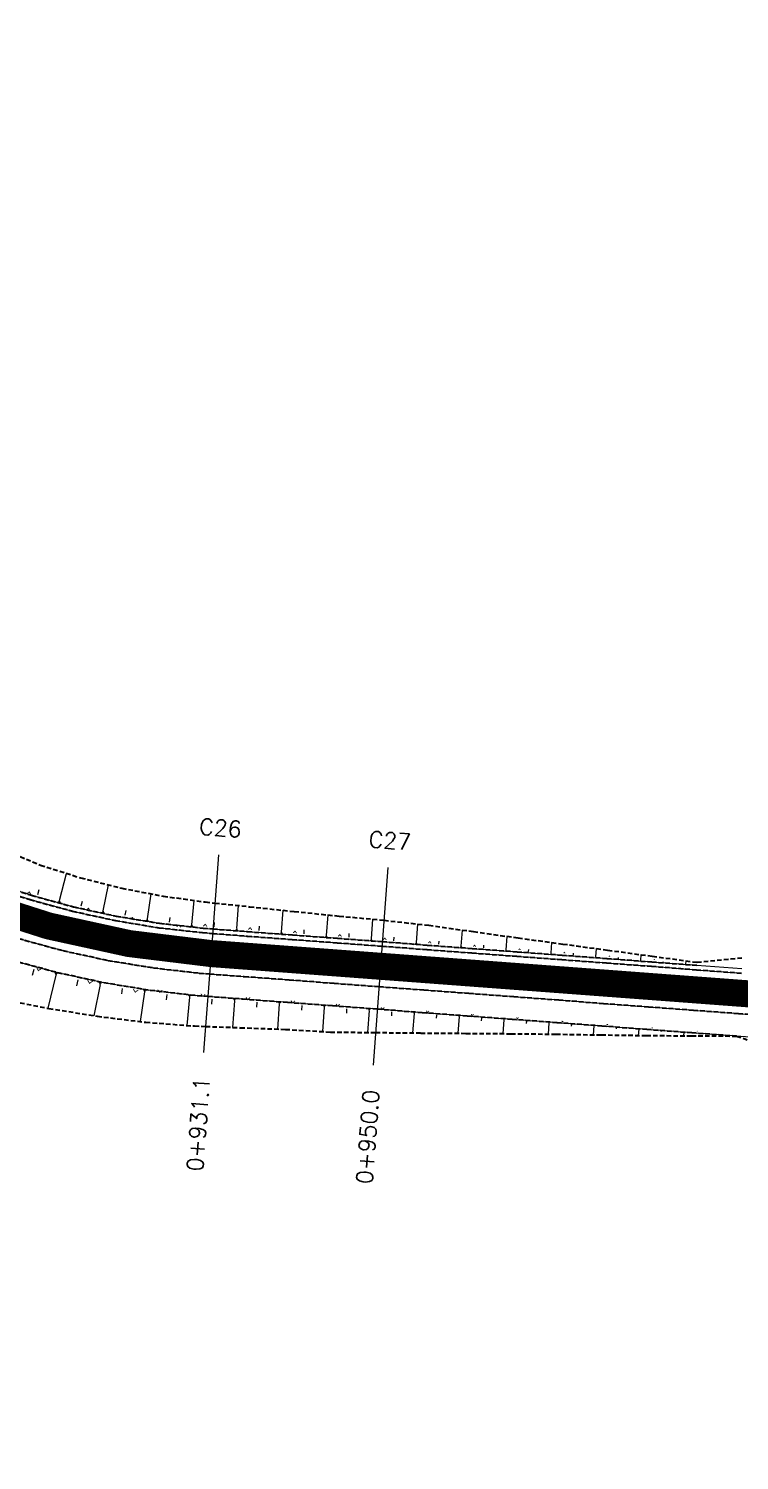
# Model space of a CAD drawing. Header units: metres. Extents: x 544752 to 548977, y 1840603 to 1844608.
# Drawn here: x 547427 to 547505.9, y 1842240 to 1842399.1 of the extents above; entities that cross this region are included whole.
import ezdxf

# ---------------------------------------------------------------- set-up
doc = ezdxf.new("R2010")
doc.units = ezdxf.units.M
doc.header["$MEASUREMENT"] = 0
for name, pattern in [('ACAD_ISO02W100', [15, 12, -3]), ('Anordnung Grundriss$0$GESTRICHELT', [0.75, 0.5, -0.25]), ('HIDDEN', [0.375, 0.25, -0.125])]:
    doc.linetypes.add(name, pattern=pattern)
doc.layers.add('C-ROAD', color=7, linetype='Continuous')
for name, color, linetype, lineweight in [('C-ROAD-CORR', 5, 'Continuous', 0), ('C-ROAD-SAMP', 150, 'HIDDEN', 0), ('C-ROAD-SAMP-TEXT', 11, 'Continuous', 0), ('C-TOPO-FEAT', 94, 'Continuous', 5)]:
    doc.layers.add(name, color=color, linetype=linetype, lineweight=lineweight)

msp = doc.modelspace()

# ---------------------------------------------------------------- linework, layer by layer
at = {"layer": 'C-ROAD-CORR', "color": 160, "linetype": 'Continuous'}
for p, q in [((547430.45, 1842302.24, 509.92), (547431.23, 1842305.23, 507.86)), ((547435.29, 1842301.08, 509.92), (547435.89, 1842303.96, 507.96)), ((547428.04, 1842302.9, 509.92), (547428.2, 1842303.45, 509.53)), ((547430.23, 1842302.06, 510.07), (547430.55, 1842301.98, 510.07)), ((547430.28, 1842302.11, 510.03), (547430.52, 1842302.04, 510.03)), ((547430.34, 1842302.15, 509.99), (547430.5, 1842302.11, 509.99)), ((547430.39, 1842302.19, 509.96), (547430.47, 1842302.17, 509.96)), ((547432.86, 1842301.62, 509.92), (547432.98, 1842302.15, 509.55)), ((547440.2, 1842300.18, 509.91), (547440.62, 1842302.97, 508.03)), ((547445.14, 1842299.54, 509.91), (547445.41, 1842302.23, 508.11)), ((547435.09, 1842300.9, 510.06), (547435.41, 1842300.84, 510.06)), ((547435.14, 1842300.95, 510.02), (547435.38, 1842300.9, 510.02)), ((547435.19, 1842300.99, 509.99), (547435.35, 1842300.96, 509.99)), ((547435.24, 1842301.03, 509.95), (547435.32, 1842301.02, 509.95)), ((547437.74, 1842300.59, 509.91), (547437.83, 1842301.11, 509.57)), ((547450.12, 1842299.1, 509.9), (547450.31, 1842301.66, 508.19)), ((547455.1, 1842298.72, 509.9), (547455.28, 1842301.14, 508.28)), ((547460.09, 1842298.33, 509.9), (547460.26, 1842300.62, 508.37)), ((547440.01, 1842300, 510.05), (547440.32, 1842299.96, 510.05)), ((547440.06, 1842300.05, 510.01), (547440.29, 1842300.01, 510.01)), ((547440.11, 1842300.09, 509.98), (547440.26, 1842300.07, 509.98)), ((547440.15, 1842300.14, 509.95), (547440.23, 1842300.12, 509.95)), ((547442.66, 1842299.83, 509.91), (547442.73, 1842300.32, 509.57)), ((547444.98, 1842299.36, 510.04), (547445.27, 1842299.33, 510.04)), ((547445.02, 1842299.41, 510.01), (547445.24, 1842299.38, 510.01)), ((547445.06, 1842299.45, 509.97), (547445.2, 1842299.44, 509.97)), ((547445.1, 1842299.5, 509.94), (547445.17, 1842299.49, 509.94)), ((547447.62, 1842299.3, 509.91), (547447.66, 1842299.77, 509.59)), ((547449.96, 1842298.93, 510.03), (547450.24, 1842298.91, 510.03)), ((547450, 1842298.97, 510), (547450.21, 1842298.96, 510)), ((547450.04, 1842299.02, 509.97), (547450.18, 1842299, 509.97)), ((547450.08, 1842299.06, 509.93), (547450.15, 1842299.05, 509.93)), ((547452.61, 1842298.91, 509.9), (547452.64, 1842299.36, 509.6)), ((547457.59, 1842298.52, 509.9), (547457.62, 1842298.95, 509.61)), ((547465.07, 1842297.95, 509.89), (547465.24, 1842300.15, 508.42)), ((547470.06, 1842297.56, 509.89), (547470.21, 1842299.61, 508.52)), ((547475.04, 1842297.16, 509.89), (547475.17, 1842298.94, 508.7)), ((547454.96, 1842298.55, 510.02), (547455.22, 1842298.53, 510.02)), ((547454.99, 1842298.59, 509.99), (547455.19, 1842298.58, 509.99)), ((547455.03, 1842298.63, 509.96), (547455.16, 1842298.62, 509.96)), ((547455.06, 1842298.68, 509.93), (547455.13, 1842298.67, 509.93)), ((547459.95, 1842298.17, 510.01), (547460.2, 1842298.16, 510.01)), ((547459.98, 1842298.21, 509.98), (547460.17, 1842298.2, 509.98)), ((547460.02, 1842298.25, 509.95), (547460.14, 1842298.24, 509.95)), ((547460.05, 1842298.29, 509.92), (547460.11, 1842298.29, 509.92)), ((547462.58, 1842298.14, 509.89), (547462.61, 1842298.55, 509.62)), ((547464.94, 1842297.8, 510), (547465.18, 1842297.78, 510)), ((547464.97, 1842297.84, 509.97), (547465.15, 1842297.82, 509.97)), ((547465, 1842297.87, 509.94), (547465.12, 1842297.86, 509.94)), ((547465.04, 1842297.91, 509.92), (547465.1, 1842297.91, 509.92)), ((547467.56, 1842297.76, 509.89), (547467.59, 1842298.14, 509.63)), ((547469.93, 1842297.42, 509.99), (547470.16, 1842297.4, 509.99)), ((547469.96, 1842297.46, 509.96), (547470.13, 1842297.44, 509.96)), ((547469.99, 1842297.49, 509.94), (547470.11, 1842297.48, 509.94)), ((547470.03, 1842297.53, 509.91), (547470.08, 1842297.52, 509.91)), ((547472.55, 1842297.36, 509.89), (547472.57, 1842297.72, 509.65)), ((547480.02, 1842296.76, 509.9), (547480.13, 1842298.24, 508.91)), ((547485.01, 1842296.36, 509.91), (547485.1, 1842297.56, 509.11)), ((547474.93, 1842297.04, 509.98), (547475.13, 1842297.03, 509.98)), ((547474.96, 1842297.07, 509.96), (547475.11, 1842297.06, 509.96)), ((547474.99, 1842297.1, 509.94), (547475.08, 1842297.09, 509.94)), ((547475.01, 1842297.13, 509.91), (547475.06, 1842297.13, 509.91)), ((547477.53, 1842296.96, 509.9), (547477.55, 1842297.26, 509.7)), ((547479.94, 1842296.66, 509.97), (547480.1, 1842296.65, 509.97)), ((547479.96, 1842296.69, 509.95), (547480.08, 1842296.68, 509.95)), ((547479.98, 1842296.71, 509.94), (547480.06, 1842296.71, 509.94)), ((547480, 1842296.74, 509.92), (547480.04, 1842296.73, 509.92)), ((547482.52, 1842296.56, 509.9), (547482.53, 1842296.8, 509.74)), ((547484.94, 1842296.28, 509.96), (547485.07, 1842296.27, 509.96)), ((547484.95, 1842296.3, 509.95), (547485.05, 1842296.29, 509.95)), ((547484.97, 1842296.32, 509.93), (547485.04, 1842296.32, 509.93)), ((547484.99, 1842296.34, 509.92), (547485.02, 1842296.34, 509.92)), ((547487.5, 1842296.16, 509.91), (547487.51, 1842296.36, 509.78)), ((547489.94, 1842295.9, 509.96), (547490.04, 1842295.89, 509.96)), ((547489.95, 1842295.92, 509.94), (547490.03, 1842295.91, 509.94)), ((547489.96, 1842295.93, 509.93), (547490.01, 1842295.93, 509.93)), ((547489.98, 1842295.95, 509.92), (547490, 1842295.95, 509.92)), ((547489.99, 1842295.96, 509.91), (547490.06, 1842296.88, 509.3)), ((547492.48, 1842295.76, 509.91), (547492.49, 1842295.91, 509.82)), ((547494.98, 1842295.56, 509.92), (547495.02, 1842296.21, 509.49)), ((547427.61, 1842294.58, 509.79), (547427.42, 1842293.89, 509.31)), ((547430.3, 1842294.15, 509.98), (547429.9, 1842294.25, 509.98)), ((547430.23, 1842294.1, 509.93), (547429.93, 1842294.17, 509.93)), ((547430.16, 1842294.04, 509.89), (547429.96, 1842294.09, 509.89)), ((547494.94, 1842295.52, 509.95), (547495.01, 1842295.52, 509.95)), ((547494.95, 1842295.53, 509.94), (547495, 1842295.53, 509.94)), ((547494.96, 1842295.54, 509.93), (547494.99, 1842295.54, 509.93)), ((547494.97, 1842295.55, 509.92), (547494.98, 1842295.55, 509.92)), ((547497.47, 1842295.37, 509.92), (547497.48, 1842295.46, 509.86)), ((547499.94, 1842295.15, 509.93), (547499.97, 1842295.14, 509.93)), ((547499.94, 1842295.14, 509.94), (547499.98, 1842295.14, 509.94)), ((547499.95, 1842295.16, 509.93), (547499.96, 1842295.16, 509.93)), ((547499.95, 1842295.15, 509.93), (547499.97, 1842295.15, 509.93)), ((547499.96, 1842295.17, 509.92), (547499.99, 1842295.53, 509.68)), ((547430.03, 1842293.93, 509.79), (547429.13, 1842290.26, 507.27)), ((547430.1, 1842293.99, 509.84), (547430, 1842294.01, 509.84)), ((547432.48, 1842293.41, 509.8), (547432.34, 1842292.76, 509.35)), ((547434.94, 1842292.88, 509.8), (547434.27, 1842289.43, 507.46)), ((547435.17, 1842293.1, 509.97), (547434.8, 1842293.17, 509.97)), ((547435.11, 1842293.04, 509.93), (547434.83, 1842293.1, 509.93)), ((547435.06, 1842292.99, 509.88), (547434.87, 1842293.03, 509.88)), ((547435, 1842292.94, 509.84), (547434.9, 1842292.96, 509.84)), ((547437.41, 1842292.47, 509.8), (547437.31, 1842291.85, 509.38)), ((547439.89, 1842292.07, 509.8), (547439.41, 1842288.77, 507.58)), ((547440.1, 1842292.28, 509.96), (547439.74, 1842292.33, 509.96)), ((547440.05, 1842292.23, 509.92), (547439.78, 1842292.27, 509.92)), ((547439.99, 1842292.17, 509.88), (547439.81, 1842292.2, 509.88)), ((547439.94, 1842292.12, 509.84), (547439.85, 1842292.13, 509.84)), ((547442.37, 1842291.77, 509.8), (547442.3, 1842291.18, 509.41)), ((547444.87, 1842291.49, 509.8), (547444.57, 1842288.36, 507.7)), ((547445.06, 1842291.7, 509.95), (547444.72, 1842291.74, 509.95)), ((547445.01, 1842291.65, 509.91), (547444.75, 1842291.68, 509.91)), ((547444.96, 1842291.6, 509.88), (547444.79, 1842291.62, 509.88)), ((547444.91, 1842291.55, 509.84), (547444.83, 1842291.55, 509.84)), ((547447.36, 1842291.28, 509.8), (547447.32, 1842290.72, 509.43)), ((547449.86, 1842291.1, 509.8), (547449.63, 1842288.13, 507.81)), ((547450.03, 1842291.3, 509.94), (547449.71, 1842291.32, 509.94)), ((547449.99, 1842291.25, 509.91), (547449.75, 1842291.27, 509.91)), ((547449.94, 1842291.2, 509.87), (547449.78, 1842291.21, 509.87)), ((547449.9, 1842291.15, 509.83), (547449.82, 1842291.15, 509.83)), ((547452.35, 1842290.92, 509.8), (547452.31, 1842290.39, 509.45)), ((547455.01, 1842290.93, 509.93), (547454.71, 1842290.95, 509.93)), ((547454.84, 1842290.74, 509.8), (547454.63, 1842287.94, 507.93)), ((547454.97, 1842290.88, 509.9), (547454.74, 1842290.9, 509.9)), ((547454.93, 1842290.83, 509.86), (547454.77, 1842290.85, 509.86)), ((547454.88, 1842290.79, 509.83), (547454.81, 1842290.79, 509.83)), ((547457.34, 1842290.56, 509.79), (547457.3, 1842290.06, 509.46)), ((547459.83, 1842290.37, 509.79), (547459.63, 1842287.67, 507.99)), ((547459.99, 1842290.56, 509.92), (547459.7, 1842290.58, 509.92)), ((547459.95, 1842290.51, 509.89), (547459.73, 1842290.53, 509.89)), ((547459.91, 1842290.47, 509.86), (547459.76, 1842290.48, 509.86)), ((547459.87, 1842290.42, 509.82), (547459.8, 1842290.43, 509.82)), ((547462.32, 1842290.2, 509.79), (547462.29, 1842289.72, 509.48)), ((547464.82, 1842290.02, 509.79), (547464.63, 1842287.57, 508.15)), ((547464.96, 1842290.19, 509.91), (547464.7, 1842290.21, 509.91)), ((547464.93, 1842290.15, 509.88), (547464.73, 1842290.16, 509.88)), ((547464.89, 1842290.11, 509.85), (547464.76, 1842290.12, 509.85)), ((547464.85, 1842290.06, 509.82), (547464.79, 1842290.07, 509.82)), ((547467.31, 1842289.85, 509.8), (547467.28, 1842289.43, 509.52)), ((547469.8, 1842289.68, 509.8), (547469.64, 1842287.52, 508.36)), ((547469.93, 1842289.82, 509.91), (547469.7, 1842289.84, 509.91)), ((547469.9, 1842289.79, 509.88), (547469.73, 1842289.8, 509.88)), ((547469.87, 1842289.75, 509.85), (547469.75, 1842289.76, 509.85)), ((547469.84, 1842289.71, 509.83), (547469.78, 1842289.72, 509.83)), ((547472.3, 1842289.5, 509.8), (547472.27, 1842289.14, 509.56)), ((547474.79, 1842289.33, 509.81), (547474.65, 1842287.48, 508.57)), ((547474.9, 1842289.46, 509.9), (547474.7, 1842289.47, 509.9)), ((547474.88, 1842289.42, 509.88), (547474.72, 1842289.44, 509.88)), ((547474.85, 1842289.39, 509.85), (547474.75, 1842289.4, 509.85)), ((547474.82, 1842289.36, 509.83), (547474.77, 1842289.36, 509.83)), ((547477.29, 1842289.16, 509.81), (547477.26, 1842288.85, 509.61)), ((547479.78, 1842288.98, 509.82), (547479.67, 1842287.44, 508.78)), ((547479.87, 1842289.09, 509.89), (547479.71, 1842289.1, 509.89)), ((547479.85, 1842289.06, 509.87), (547479.72, 1842289.07, 509.87)), ((547479.83, 1842289.04, 509.85), (547479.74, 1842289.04, 509.85)), ((547479.8, 1842289.01, 509.83), (547479.76, 1842289.01, 509.83)), ((547482.28, 1842288.81, 509.82), (547482.26, 1842288.56, 509.65)), ((547484.77, 1842288.64, 509.82), (547484.68, 1842287.39, 508.99)), ((547484.84, 1842288.72, 509.88), (547484.71, 1842288.73, 509.88)), ((547484.83, 1842288.7, 509.87), (547484.72, 1842288.71, 509.87)), ((547484.81, 1842288.68, 509.85), (547484.74, 1842288.68, 509.85)), ((547484.79, 1842288.66, 509.84), (547484.75, 1842288.66, 509.84)), ((547487.26, 1842288.46, 509.82), (547487.25, 1842288.26, 509.69)), ((547489.76, 1842288.29, 509.83), (547489.68, 1842287.31, 509.18)), ((547489.82, 1842288.35, 509.87), (547489.71, 1842288.36, 509.87)), ((547489.8, 1842288.34, 509.86), (547489.72, 1842288.34, 509.86)), ((547489.79, 1842288.32, 509.85), (547489.73, 1842288.32, 509.85)), ((547489.77, 1842288.3, 509.84), (547489.75, 1842288.31, 509.84)), ((547492.25, 1842288.11, 509.83), (547492.24, 1842287.96, 509.73)), ((547494.74, 1842287.94, 509.83), (547494.69, 1842287.24, 509.37)), ((547494.79, 1842287.99, 509.87), (547494.71, 1842287.99, 509.87)), ((547494.78, 1842287.97, 509.86), (547494.72, 1842287.98, 509.86)), ((547494.77, 1842287.96, 509.85), (547494.73, 1842287.97, 509.85)), ((547494.76, 1842287.95, 509.84), (547494.74, 1842287.95, 509.84)), ((547497.24, 1842287.77, 509.84), (547497.23, 1842287.67, 509.77)), ((547499.73, 1842287.59, 509.84), (547499.7, 1842287.2, 509.58)), ((547499.76, 1842287.62, 509.86), (547499.71, 1842287.62, 509.86)), ((547499.75, 1842287.61, 509.85), (547499.72, 1842287.62, 509.85)), ((547499.74, 1842287.61, 509.85), (547499.72, 1842287.61, 509.85)), ((547499.74, 1842287.6, 509.84), (547499.73, 1842287.6, 509.84)), ((547502.23, 1842287.42, 509.84), (547502.22, 1842287.38, 509.81)), ((547504.72, 1842287.25, 509.85), (547504.72, 1842287.25, 509.85)), ((547504.72, 1842287.25, 509.85), (547504.72, 1842287.25, 509.85)), ((547504.72, 1842287.25, 509.85), (547504.72, 1842287.25, 509.85)), ((547504.73, 1842287.25, 509.85), (547504.72, 1842287.25, 509.85)), ((547504.72, 1842287.25, 509.85), (547504.72, 1842287.18, 509.8))]:
    msp.add_line(p, q, dxfattribs=at)
at = {"layer": 'C-ROAD-CORR', "color": 5, "linetype": 'Anordnung Grundriss$0$GESTRICHELT', "lineweight": 30, "extrusion": (0.155403, 0.532548, 0.832011), "const_width": 0.1, "elevation": 1066611.61}
msp.add_lwpolyline([(-9430.97, -1598751.8), (-9430.71, -1598752.15), (-9430.45, -1598751.8)], dxfattribs=at)
at = {"layer": 'C-ROAD-CORR', "color": 5, "linetype": 'Anordnung Grundriss$0$GESTRICHELT', "lineweight": 30, "extrusion": (0.12718, 0.539995, 0.832004), "const_width": 0.1, "elevation": 1064880.03}
msp.add_lwpolyline([(-110510.18, -1596112.54), (-110509.94, -1596112.87), (-110509.69, -1596112.54)], dxfattribs=at)
at = {"layer": 'C-ROAD-CORR', "color": 5, "linetype": 'Anordnung Grundriss$0$GESTRICHELT', "lineweight": 30, "extrusion": (0.098603, 0.545946, 0.831998), "const_width": 0.1, "elevation": 1060199.68}
msp.add_lwpolyline([(-211283.6, -1589054.68), (-211283.37, -1589054.99), (-211283.13, -1589054.68)], dxfattribs=at)
at = {"layer": 'C-ROAD-CORR', "color": 5, "linetype": 'Anordnung Grundriss$0$GESTRICHELT', "lineweight": 30, "extrusion": (0.069752, 0.550385, 0.831992), "const_width": 0.1, "elevation": 1052583.12}
msp.add_lwpolyline([(-311472.23, -1577597.99), (-311472, -1577598.29), (-311471.78, -1577597.99)], dxfattribs=at)
at = {"layer": 'C-ROAD-CORR', "color": 5, "linetype": 'Anordnung Grundriss$0$GESTRICHELT', "lineweight": 30, "extrusion": (0.041471, 0.553148, 0.83205), "const_width": 0.1}
for points, elevation in [([(-408179.1, -1562367.48), (-408178.88, -1562367.77), (-408178.67, -1562367.48)], 1042191.34), ([(-408184.09, -1562367.49), (-408183.88, -1562367.76), (-408183.68, -1562367.49)], 1042191.34), ([(-408189.08, -1562367.5), (-408188.88, -1562367.75), (-408188.69, -1562367.5)], 1042191.33), ([(-408194.07, -1562367.5), (-408193.88, -1562367.75), (-408193.7, -1562367.5)], 1042191.32), ([(-408199.06, -1562367.51), (-408198.88, -1562367.74), (-408198.71, -1562367.51)], 1042191.31), ([(-408204.04, -1562367.52), (-408203.88, -1562367.73), (-408203.73, -1562367.52)], 1042191.3), ([(-408209.02, -1562367.52), (-408208.88, -1562367.7), (-408208.75, -1562367.52)], 1042191.29), ([(-408213.99, -1562367.53), (-408213.88, -1562367.67), (-408213.78, -1562367.53)], 1042191.28), ([(-408218.97, -1562367.54), (-408218.88, -1562367.65), (-408218.8, -1562367.54)], 1042191.27), ([(-408223.95, -1562367.54), (-408223.88, -1562367.63), (-408223.82, -1562367.54)], 1042191.26), ([(-408228.92, -1562367.55), (-408228.88, -1562367.61), (-408228.84, -1562367.55)], 1042191.25)]:
    msp.add_lwpolyline(points, dxfattribs=dict(at, elevation=elevation))
at = {"layer": 'C-ROAD-CORR', "color": 5, "linetype": 'Anordnung Grundriss$0$GESTRICHELT', "lineweight": 30, "extrusion": (0.145485, 0.535413, -0.831966), "const_width": 0.1, "elevation": 1065607}
msp.add_lwpolyline([(-45191.99, 1598801.84), (-45192.31, 1598801.41), (-45192.63, 1598801.84)], dxfattribs=at)
at = {"layer": 'C-ROAD-CORR', "color": 5, "linetype": 'Anordnung Grundriss$0$GESTRICHELT', "lineweight": 30, "extrusion": (0.119209, 0.541868, -0.831966), "const_width": 0.1, "elevation": 1063114.65}
msp.add_lwpolyline([(-138816.12, 1595069.3), (-138816.42, 1595068.91), (-138816.72, 1595069.3)], dxfattribs=at)
at = {"layer": 'C-ROAD-CORR', "color": 5, "linetype": 'Anordnung Grundriss$0$GESTRICHELT', "lineweight": 30, "extrusion": (0.092649, 0.547032, -0.831969), "const_width": 0.1, "elevation": 1058088.32}
msp.add_lwpolyline([(-232110.15, 1587546.71), (-232110.43, 1587546.34), (-232110.71, 1587546.71)], dxfattribs=at)
at = {"layer": 'C-ROAD-CORR', "color": 5, "linetype": 'Anordnung Grundriss$0$GESTRICHELT', "lineweight": 30, "extrusion": (0.065868, 0.550893, -0.831972), "const_width": 0.1, "elevation": 1050541.07}
msp.add_lwpolyline([(-324852.26, 1576251.18), (-324852.53, 1576250.83), (-324852.79, 1576251.18)], dxfattribs=at)
at = {"layer": 'C-ROAD-CORR', "color": 5, "linetype": 'Anordnung Grundriss$0$GESTRICHELT', "lineweight": 30, "extrusion": (0.041471, 0.553148, -0.83205), "const_width": 0.1}
for points, elevation in [([(-408178.97, 1562927.07), (-408179.22, 1562926.73), (-408179.47, 1562927.07)], 1041338.45), ([(-408183.99, 1562927.06), (-408184.22, 1562926.74), (-408184.46, 1562927.06)], 1041338.46), ([(-408189, 1562927.05), (-408189.22, 1562926.75), (-408189.45, 1562927.05)], 1041338.47), ([(-408194.01, 1562927.05), (-408194.22, 1562926.76), (-408194.44, 1562927.05)], 1041338.48), ([(-408199.03, 1562927.04), (-408199.22, 1562926.79), (-408199.41, 1562927.04)], 1041338.49), ([(-408204.06, 1562927.03), (-408204.22, 1562926.81), (-408204.39, 1562927.03)], 1041338.5), ([(-408209.08, 1562927.03), (-408209.22, 1562926.84), (-408209.36, 1562927.03)], 1041338.51), ([(-408214.11, 1562927.02), (-408214.22, 1562926.87), (-408214.34, 1562927.02)], 1041338.52), ([(-408219.13, 1562927.01), (-408219.22, 1562926.89), (-408219.31, 1562927.01)], 1041338.53), ([(-408224.15, 1562927.01), (-408224.22, 1562926.92), (-408224.29, 1562927.01)], 1041338.54), ([(-408229.17, 1562927), (-408229.22, 1562926.94), (-408229.26, 1562927)], 1041338.55), ([(-408234.21, 1562926.99), (-408234.22, 1562926.97), (-408234.24, 1562926.99)], 1041338.56)]:
    msp.add_lwpolyline(points, dxfattribs=dict(at, elevation=elevation))
at = {"layer": 'C-ROAD-CORR', "color": 5, "linetype": 'Anordnung Grundriss$0$GESTRICHELT', "lineweight": 30}
for points in [[(547422.53, 1842303.84, 510.15), (547427.17, 1842302.32, 510.13), (547431.89, 1842301.04, 510.12), (547436.66, 1842300, 510.11), (547441.48, 1842299.2, 510.1), (547446.33, 1842298.66, 510.09), (547447.44, 1842298.57, 510.09), (547451.29, 1842298.28, 510.08), (547456.28, 1842297.91, 510.06), (547461.26, 1842297.53, 510.05), (547466.25, 1842297.16, 510.04), (547471.24, 1842296.78, 510.03), (547476.22, 1842296.41, 510.02), (547481.21, 1842296.04, 510.01), (547486.19, 1842295.66, 510), (547491.18, 1842295.29, 509.98), (547496.17, 1842294.92, 509.97), (547501.15, 1842294.54, 509.96), (547506.14, 1842294.17, 509.95)], [(547425.88, 1842298.01, 510.13), (547430.82, 1842296.66, 510.12), (547435.82, 1842295.58, 510.11), (547440.86, 1842294.75, 510.1), (547445.94, 1842294.17, 510.09), (547447.1, 1842294.08, 510.09), (547450.96, 1842293.79, 510.08), (547455.94, 1842293.42, 510.06), (547460.93, 1842293.04, 510.05), (547465.91, 1842292.67, 510.04), (547470.9, 1842292.3, 510.03), (547475.89, 1842291.92, 510.02), (547480.87, 1842291.55, 510.01), (547485.86, 1842291.18, 510), (547490.84, 1842290.8, 509.98), (547495.83, 1842290.43, 509.97), (547500.82, 1842290.05, 509.96), (547505.8, 1842289.68, 509.95), (547510.79, 1842289.31, 509.94)]]:
    msp.add_polyline3d(points, dxfattribs=at)
at = {"layer": 'C-ROAD-CORR', "color": 160, "linetype": 'Anordnung Grundriss$0$GESTRICHELT', "lineweight": 30}
for points in [[(547422.53, 1842303.84, 510), (547427.17, 1842302.32, 509.98), (547431.89, 1842301.04, 509.97), (547436.66, 1842300, 509.96), (547441.48, 1842299.2, 509.95), (547446.33, 1842298.66, 509.94), (547447.44, 1842298.57, 509.94), (547451.29, 1842298.28, 509.93), (547456.28, 1842297.91, 509.91), (547461.26, 1842297.53, 509.9), (547466.25, 1842297.16, 509.89), (547471.24, 1842296.78, 509.88), (547476.22, 1842296.41, 509.87), (547481.21, 1842296.04, 509.86), (547486.19, 1842295.66, 509.85), (547491.18, 1842295.29, 509.83), (547496.17, 1842294.92, 509.82), (547501.15, 1842294.54, 509.81), (547506.14, 1842294.17, 509.8)], [(547425.88, 1842298.01, 509.98), (547430.82, 1842296.66, 509.97), (547435.82, 1842295.58, 509.96), (547440.86, 1842294.75, 509.95), (547445.94, 1842294.17, 509.94), (547447.1, 1842294.08, 509.94), (547450.96, 1842293.79, 509.93), (547455.94, 1842293.42, 509.91), (547460.93, 1842293.04, 509.9), (547465.91, 1842292.67, 509.89), (547470.9, 1842292.3, 509.88), (547475.89, 1842291.92, 509.87), (547480.87, 1842291.55, 509.86), (547485.86, 1842291.18, 509.85), (547490.84, 1842290.8, 509.83), (547495.83, 1842290.43, 509.82), (547500.82, 1842290.05, 509.81), (547505.8, 1842289.68, 509.8), (547510.79, 1842289.31, 509.79)]]:
    msp.add_polyline3d(points, dxfattribs=at)
at = {"layer": 'C-ROAD-CORR', "color": 11, "linetype": 'Anordnung Grundriss$0$GESTRICHELT', "lineweight": 30}
for points in [[(547422.7, 1842304.31, 510.13), (547427.32, 1842302.8, 510.11), (547432.01, 1842301.52, 510.1), (547436.75, 1842300.49, 510.09), (547441.55, 1842299.7, 510.08), (547446.38, 1842299.16, 510.07), (547447.47, 1842299.07, 510.07), (547451.33, 1842298.78, 510.06), (547456.32, 1842298.4, 510.04), (547461.3, 1842298.03, 510.03), (547466.29, 1842297.66, 510.02), (547471.27, 1842297.28, 510.01), (547476.26, 1842296.91, 510), (547481.25, 1842296.54, 509.99), (547486.23, 1842296.16, 509.98), (547491.22, 1842295.79, 509.96), (547496.2, 1842295.41, 509.95), (547501.19, 1842295.04, 509.94)], [(547425.17, 1842295.61, 510.03), (547430.22, 1842294.24, 510.02), (547435.35, 1842293.12, 510.01), (547440.52, 1842292.27, 510), (547445.73, 1842291.68, 509.99), (547446.91, 1842291.59, 509.99), (547450.77, 1842291.3, 509.98), (547455.75, 1842290.93, 509.96), (547460.74, 1842290.55, 509.95), (547465.73, 1842290.18, 509.94), (547470.71, 1842289.8, 509.93), (547475.7, 1842289.43, 509.92), (547480.68, 1842289.06, 509.91), (547485.67, 1842288.68, 509.9), (547490.66, 1842288.31, 509.88), (547495.64, 1842287.93, 509.87), (547500.63, 1842287.56, 509.86), (547505.61, 1842287.19, 509.85)], [(547423.88, 1842291.32, 507.05), (547429.25, 1842290.24, 507.28), (547434.63, 1842289.38, 507.47), (547440.02, 1842288.7, 507.59), (547445.43, 1842288.29, 507.72), (547446.66, 1842288.24, 507.75), (547450.53, 1842288.1, 507.84), (547455.53, 1842287.91, 507.95), (547460.52, 1842287.62, 507.99), (547465.53, 1842287.56, 508.19), (547470.54, 1842287.51, 508.4), (547475.55, 1842287.47, 508.61), (547480.56, 1842287.43, 508.82), (547485.57, 1842287.38, 509.02), (547490.58, 1842287.3, 509.21), (547495.59, 1842287.23, 509.4), (547500.6, 1842287.2, 509.62), (547505.61, 1842287.17, 509.84), (547510.5, 1842285.45, 510)]]:
    msp.add_polyline3d(points, dxfattribs=at)
at = {"layer": 'C-ROAD-CORR', "color": 92, "linetype": 'Anordnung Grundriss$0$GESTRICHELT', "lineweight": 30}
for points in [[(547422.7, 1842304.31, 510.13), (547427.32, 1842302.8, 510.11), (547432.01, 1842301.52, 510.1), (547436.75, 1842300.49, 510.09), (547441.55, 1842299.7, 510.08), (547446.38, 1842299.16, 510.07), (547447.47, 1842299.07, 510.07), (547451.33, 1842298.78, 510.06), (547456.32, 1842298.4, 510.04), (547461.3, 1842298.03, 510.03), (547466.29, 1842297.66, 510.02), (547471.27, 1842297.28, 510.01), (547476.26, 1842296.91, 510), (547481.25, 1842296.54, 509.99), (547486.23, 1842296.16, 509.98), (547491.22, 1842295.79, 509.96), (547496.2, 1842295.41, 509.95), (547501.19, 1842295.04, 509.94)], [(547425.17, 1842295.61, 510.03), (547430.22, 1842294.24, 510.02), (547435.35, 1842293.12, 510.01), (547440.52, 1842292.27, 510), (547445.73, 1842291.68, 509.99), (547446.91, 1842291.59, 509.99), (547450.77, 1842291.3, 509.98), (547455.75, 1842290.93, 509.96), (547460.74, 1842290.55, 509.95), (547465.73, 1842290.18, 509.94), (547470.71, 1842289.8, 509.93), (547475.7, 1842289.43, 509.92), (547480.68, 1842289.06, 509.91), (547485.67, 1842288.68, 509.9), (547490.66, 1842288.31, 509.88), (547495.64, 1842287.93, 509.87), (547500.63, 1842287.56, 509.86), (547505.61, 1842287.19, 509.85)], [(547423.88, 1842291.32, 507.05), (547429.25, 1842290.24, 507.28), (547434.63, 1842289.38, 507.47), (547440.02, 1842288.7, 507.59), (547445.43, 1842288.29, 507.72), (547446.66, 1842288.24, 507.75), (547450.53, 1842288.1, 507.84), (547455.53, 1842287.91, 507.95), (547460.52, 1842287.62, 507.99), (547465.53, 1842287.56, 508.19), (547470.54, 1842287.51, 508.4), (547475.55, 1842287.47, 508.61), (547480.56, 1842287.43, 508.82), (547485.57, 1842287.38, 509.02), (547490.58, 1842287.3, 509.21), (547495.59, 1842287.23, 509.4), (547500.6, 1842287.2, 509.62), (547505.61, 1842287.17, 509.84)]]:
    msp.add_polyline3d(points, dxfattribs=at)
at = {"layer": 'C-ROAD-CORR', "color": 150, "linetype": 'Anordnung Grundriss$0$GESTRICHELT', "lineweight": 30}
msp.add_polyline3d([(547426.53, 1842300.16, 510.2), (547431.35, 1842298.85, 510.19), (547436.24, 1842297.79, 510.18), (547441.17, 1842296.98, 510.17), (547446.14, 1842296.42, 510.16), (547447.27, 1842296.33, 510.15), (547451.12, 1842296.04, 510.14), (547456.11, 1842295.66, 510.13), (547461.1, 1842295.29, 510.12), (547466.08, 1842294.91, 510.11), (547471.07, 1842294.54, 510.1), (547476.05, 1842294.17, 510.09), (547481.04, 1842293.79, 510.07), (547486.03, 1842293.42, 510.06), (547491.01, 1842293.05, 510.05), (547496, 1842292.67, 510.04), (547500.98, 1842292.3, 510.03), (547505.97, 1842291.92, 510.02)], dxfattribs=at)
msp.add_polyline3d([(547426.53, 1842300.16, 510.2), (547431.35, 1842298.85, 510.19), (547436.24, 1842297.79, 510.18), (547441.17, 1842296.98, 510.17), (547446.14, 1842296.42, 510.16), (547447.27, 1842296.33, 510.15), (547451.12, 1842296.04, 510.14), (547456.11, 1842295.66, 510.13), (547461.1, 1842295.29, 510.12), (547466.08, 1842294.91, 510.11), (547471.07, 1842294.54, 510.1), (547476.05, 1842294.17, 510.09), (547481.04, 1842293.79, 510.07), (547486.03, 1842293.42, 510.06), (547491.01, 1842293.05, 510.05), (547496, 1842292.67, 510.04), (547500.98, 1842292.3, 510.03), (547505.97, 1842291.92, 510.02)], dxfattribs=at)
at = {"layer": 'C-ROAD-SAMP', "color": 1, "linetype": 'Continuous', "lineweight": 13}
for points in [[(547448.01, 1842306.3), (547447.27, 1842296.33), (547446.52, 1842286.35)], [(547466.83, 1842304.89), (547466.08, 1842294.91), (547465.33, 1842284.94)]]:
    msp.add_lwpolyline(points, dxfattribs=at)
at = {"layer": 'C-ROAD-SAMP-TEXT', "color": 4, "linetype": 'Continuous', "lineweight": 9}
for p, q in [((547448.09, 1842307.29), (547447.94, 1842305.3)), ((547466.9, 1842305.88), (547466.75, 1842303.89))]:
    msp.add_line(p, q, dxfattribs=at)
at = {"layer": 'C-ROAD-SAMP-TEXT', "color": 1, "linetype": 'Continuous', "lineweight": -3}
for p, q in [((547447.19, 1842295.33), (547447.34, 1842297.32)), ((547466.01, 1842293.92), (547466.16, 1842295.91))]:
    msp.add_line(p, q, dxfattribs=at)
at = {"layer": 'C-ROAD-SAMP-TEXT', "color": 4, "linetype": 'Continuous', "lineweight": 5}
for p, q in [((547446.59, 1842287.35), (547446.44, 1842285.36)), ((547465.41, 1842285.94), (547465.26, 1842283.95))]:
    msp.add_line(p, q, dxfattribs=at)
at = {"layer": 'C-TOPO-FEAT', "color": 94, "linetype": 'Continuous', "lineweight": 0, "ltscale": 2}
for points in [[(547422.53, 1842303.84, 509.7), (547427.17, 1842302.32, 509.68), (547431.89, 1842301.04, 509.67), (547436.66, 1842300, 509.66), (547441.48, 1842299.2, 509.65), (547446.33, 1842298.66, 509.64), (547447.44, 1842298.57, 509.64), (547451.29, 1842298.28, 509.63), (547456.28, 1842297.91, 509.61), (547461.26, 1842297.53, 509.6), (547466.25, 1842297.16, 509.59), (547471.24, 1842296.78, 509.58), (547476.22, 1842296.41, 509.57), (547481.21, 1842296.04, 509.56), (547486.19, 1842295.66, 509.55), (547491.18, 1842295.29, 509.53), (547496.17, 1842294.92, 509.52), (547501.15, 1842294.54, 509.51), (547506.14, 1842294.17, 509.5)], [(547422.7, 1842304.31, 510.13), (547427.32, 1842302.8, 510.11), (547432.01, 1842301.52, 510.1), (547436.75, 1842300.49, 510.09), (547441.55, 1842299.7, 510.08), (547446.38, 1842299.16, 510.07), (547447.47, 1842299.07, 510.07), (547451.33, 1842298.78, 510.06), (547456.32, 1842298.4, 510.04), (547461.3, 1842298.03, 510.03), (547466.29, 1842297.66, 510.02), (547471.27, 1842297.28, 510.01), (547476.26, 1842296.91, 510), (547481.25, 1842296.54, 509.99), (547486.23, 1842296.16, 509.98), (547491.22, 1842295.79, 509.96), (547496.2, 1842295.41, 509.95), (547501.19, 1842295.04, 509.94), (547506.18, 1842294.67, 509.93)], [(547426.53, 1842300.16, 510.05), (547431.35, 1842298.85, 510.04), (547436.24, 1842297.79, 510.03), (547441.17, 1842296.98, 510.02), (547446.14, 1842296.42, 510.01), (547447.27, 1842296.33, 510), (547451.12, 1842296.04, 509.99), (547456.11, 1842295.66, 509.98), (547461.1, 1842295.29, 509.97), (547466.08, 1842294.91, 509.96), (547471.07, 1842294.54, 509.95), (547476.05, 1842294.17, 509.94), (547481.04, 1842293.79, 509.92), (547486.03, 1842293.42, 509.91), (547491.01, 1842293.05, 509.9), (547496, 1842292.67, 509.89), (547500.98, 1842292.3, 509.88), (547505.97, 1842291.92, 509.87)], [(547426.53, 1842300.16, 510.05), (547431.35, 1842298.85, 510.04), (547436.24, 1842297.79, 510.03), (547441.17, 1842296.98, 510.02), (547446.14, 1842296.42, 510.01), (547447.27, 1842296.33, 510), (547451.12, 1842296.04, 509.99), (547456.11, 1842295.66, 509.98), (547461.1, 1842295.29, 509.97), (547466.08, 1842294.91, 509.96), (547471.07, 1842294.54, 509.95), (547476.05, 1842294.17, 509.94), (547481.04, 1842293.79, 509.92), (547486.03, 1842293.42, 509.91), (547491.01, 1842293.05, 509.9), (547496, 1842292.67, 509.89), (547500.98, 1842292.3, 509.88), (547505.97, 1842291.92, 509.87)], [(547426.53, 1842300.16, 509.75), (547431.35, 1842298.85, 509.74), (547436.24, 1842297.79, 509.73), (547441.17, 1842296.98, 509.72), (547446.14, 1842296.42, 509.71), (547447.27, 1842296.33, 509.7), (547451.12, 1842296.04, 509.69), (547456.11, 1842295.66, 509.68), (547461.1, 1842295.29, 509.67), (547466.08, 1842294.91, 509.66), (547471.07, 1842294.54, 509.65), (547476.05, 1842294.17, 509.64), (547481.04, 1842293.79, 509.62), (547486.03, 1842293.42, 509.61), (547491.01, 1842293.05, 509.6), (547496, 1842292.67, 509.59), (547500.98, 1842292.3, 509.58), (547505.97, 1842291.92, 509.57)], [(547426.53, 1842300.16, 509.75), (547431.35, 1842298.85, 509.74), (547436.24, 1842297.79, 509.73), (547441.17, 1842296.98, 509.72), (547446.14, 1842296.42, 509.71), (547447.27, 1842296.33, 509.7), (547451.12, 1842296.04, 509.69), (547456.11, 1842295.66, 509.68), (547461.1, 1842295.29, 509.67), (547466.08, 1842294.91, 509.66), (547471.07, 1842294.54, 509.65), (547476.05, 1842294.17, 509.64), (547481.04, 1842293.79, 509.62), (547486.03, 1842293.42, 509.61), (547491.01, 1842293.05, 509.6), (547496, 1842292.67, 509.59), (547500.98, 1842292.3, 509.58), (547505.97, 1842291.92, 509.57)], [(547425.88, 1842298.01, 509.68), (547430.82, 1842296.66, 509.67), (547435.82, 1842295.58, 509.66), (547440.86, 1842294.75, 509.65), (547445.94, 1842294.17, 509.64), (547447.1, 1842294.08, 509.64), (547450.96, 1842293.79, 509.63), (547455.94, 1842293.42, 509.61), (547460.93, 1842293.04, 509.6), (547465.91, 1842292.67, 509.59), (547470.9, 1842292.3, 509.58), (547475.89, 1842291.92, 509.57), (547480.87, 1842291.55, 509.56), (547485.86, 1842291.18, 509.55), (547490.84, 1842290.8, 509.53), (547495.83, 1842290.43, 509.52), (547500.82, 1842290.05, 509.51), (547505.8, 1842289.68, 509.5), (547510.79, 1842289.31, 509.49)], [(547425.17, 1842295.61, 510.03), (547430.22, 1842294.24, 510.02), (547435.35, 1842293.12, 510.01), (547440.52, 1842292.27, 510), (547445.73, 1842291.68, 509.99), (547446.91, 1842291.59, 509.99), (547450.77, 1842291.3, 509.98), (547455.75, 1842290.93, 509.96), (547460.74, 1842290.55, 509.95), (547465.73, 1842290.18, 509.94), (547470.71, 1842289.8, 509.93), (547475.7, 1842289.43, 509.92), (547480.68, 1842289.06, 509.91), (547485.67, 1842288.68, 509.9), (547490.66, 1842288.31, 509.88), (547495.64, 1842287.93, 509.87), (547500.63, 1842287.56, 509.86), (547505.61, 1842287.19, 509.85), (547510.6, 1842286.81, 509.84)]]:
    msp.add_polyline3d(points, dxfattribs=at)

# ---------------------------------------------------------------- texts
at = {"layer": 'C-ROAD-SAMP-TEXT', "color": 1, "linetype": 'Continuous', "lineweight": 13, "char_height": 1.8, "attachment_point": 5, "rotation": 355.7124, "bg_fill": 3, "box_fill_scale": 1.416667, "bg_fill_color": 256, "bg_fill_true_color": 13158600, "bg_fill_transparency": 0}
for s, insert, width in [('{\\Fsimplex.shx|c0;C26}', (547448.31, 1842310.29), 4.6749), ('{\\Fsimplex.shx|c0;C27}', (547467.13, 1842308.88), 4.7614)]:
    msp.add_mtext(s, dxfattribs=dict(at, insert=insert, width=width))
at = {"layer": 'C-ROAD-SAMP-TEXT', "color": 1, "linetype": 'Continuous', "lineweight": -3, "char_height": 1.8, "attachment_point": 5, "rotation": 85.7124, "bg_fill": 3, "box_fill_scale": 1.416667, "bg_fill_color": 256, "bg_fill_true_color": 13158600, "bg_fill_transparency": 0}
for s, insert, width in [('{\\Fsimplex.shx|c0;0+931.1}', (547445.85, 1842277.38), 10.1289), ('{\\Fsimplex.shx|c0;0+950.0}', (547464.66, 1842275.97), 11.2543)]:
    msp.add_mtext(s, dxfattribs=dict(at, insert=insert, width=width))

# ---------------------------------------------------------------- next in the draw order: linework, layer by layer
at = {"layer": 'C-ROAD', "color": 1, "linetype": 'ACAD_ISO02W100', "lineweight": -3, "ltscale": 0.1, "const_width": 3, "flags": 128}
msp.add_lwpolyline([(547358.57, 1842412.33, 0.448482), (547447.27, 1842296.33)], format="xyb", dxfattribs=at)
at = {"layer": 'C-ROAD', "color": 1, "linetype": 'ACAD_ISO02W100', "lineweight": 60, "ltscale": 0.1, "const_width": 3, "flags": 128}
msp.add_lwpolyline([(547447.27, 1842296.33), (548177.89, 1842241.55)], dxfattribs=at)
at = {"layer": 'C-ROAD-CORR', "color": 11, "linetype": 'Anordnung Grundriss$0$GESTRICHELT', "lineweight": 30}
msp.add_polyline3d([(547424.01, 1842307.98, 507.53), (547428.32, 1842306.15, 507.78), (547432.79, 1842304.74, 507.9), (547437.35, 1842303.59, 507.98), (547441.96, 1842302.71, 508.05), (547446.63, 1842302.06, 508.13), (547447.69, 1842301.94, 508.15), (547451.54, 1842301.54, 508.21), (547456.51, 1842301, 508.31), (547461.49, 1842300.5, 508.39), (547466.47, 1842300.03, 508.43), (547471.44, 1842299.47, 508.54), (547476.4, 1842298.77, 508.75), (547481.36, 1842298.07, 508.96), (547486.32, 1842297.39, 509.15), (547491.29, 1842296.71, 509.34), (547496.25, 1842296.04, 509.53), (547501.21, 1842295.36, 509.73), (547506.27, 1842295.88, 509.95)], dxfattribs=at)
at = {"layer": 'C-ROAD-CORR', "color": 92, "linetype": 'Anordnung Grundriss$0$GESTRICHELT', "lineweight": 30}
msp.add_polyline3d([(547424.01, 1842307.98, 507.53), (547428.32, 1842306.15, 507.78), (547432.79, 1842304.74, 507.9), (547437.35, 1842303.59, 507.98), (547441.96, 1842302.71, 508.05), (547446.63, 1842302.06, 508.13), (547447.69, 1842301.94, 508.15), (547451.54, 1842301.54, 508.21), (547456.51, 1842301, 508.31), (547461.49, 1842300.5, 508.39), (547466.47, 1842300.03, 508.43), (547471.44, 1842299.47, 508.54), (547476.4, 1842298.77, 508.75), (547481.36, 1842298.07, 508.96), (547486.32, 1842297.39, 509.15), (547491.29, 1842296.71, 509.34), (547496.25, 1842296.04, 509.53), (547501.21, 1842295.36, 509.73)], dxfattribs=at)

doc.saveas('drawing.dxf')
